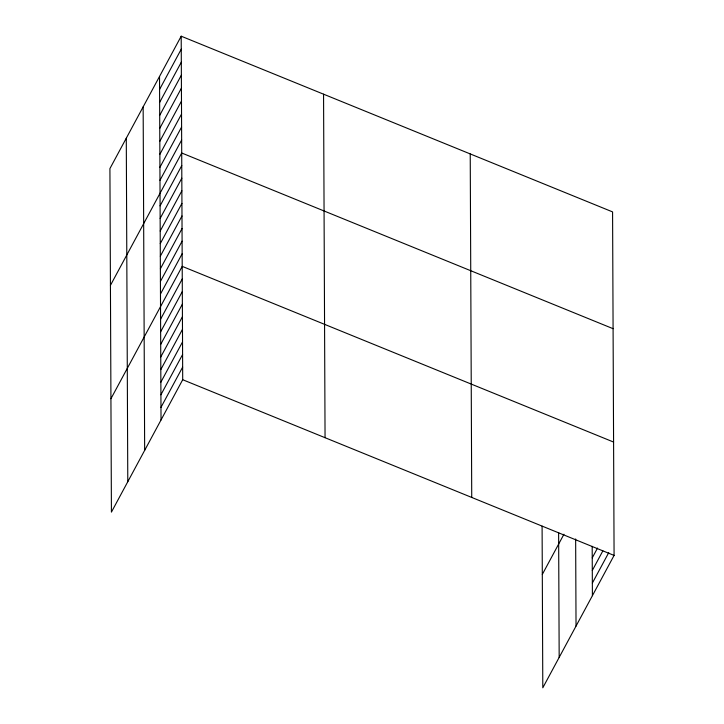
<?xml version="1.0" encoding="UTF-8"?>
<svg xmlns="http://www.w3.org/2000/svg" width="724" height="724" viewBox="0 0 724 724"><rect width="100%" height="100%" fill="white"/><g stroke="black" fill="none" stroke-linecap="round" stroke-linejoin="round"><path stroke-width="1.09" d="M181.199 36.2L109.921 168.583L111.424 512.103L182.701 379.72L181.199 36.2L612.576 211.897L614.079 555.417L542.801 687.8L542.095 526.158M159.579 89.441L181.253 49.178M159.633 102.419L181.317 62.155M159.687 115.397L181.371 75.133M159.751 128.374L181.425 88.111M159.805 141.352L181.489 101.089M159.859 154.33L181.543 114.066M159.913 167.307L181.597 127.044M159.977 180.285L181.652 140.022M110.428 285.383L181.715 152.999L613.092 328.687M160.085 205.851L181.769 165.588M160.14 218.449L181.824 178.185M160.194 231.047L181.878 190.783M160.248 243.644L181.932 203.381M160.303 256.242L181.986 215.978M160.366 268.83L182.041 228.567M160.42 281.428L182.095 241.164M160.475 294.025L182.149 253.762M110.926 398.743L182.204 266.36L613.59 442.056M160.583 319.221L182.258 278.948M160.638 331.809L182.321 291.546M160.692 344.407L182.376 304.143M160.746 357.004L182.43 316.741M160.8 369.602L182.484 329.339M160.855 382.191L182.538 341.927M160.909 394.788L182.593 354.525M160.963 407.386L182.647 367.122M542.303 574.44L563.942 534.249M592.241 557.887L597.526 548.068M592.295 570.485L602.866 550.846M592.35 583.082L608.739 552.638M182.701 379.72L614.079 555.417M592.187 546.339L592.404 595.68M575.652 538.955L576.033 626.079M558.62 532.493L559.172 657.401M470.229 153.913L471.731 497.433M323.556 94.183L325.058 437.694M159.524 76.463L161.027 419.983M143.153 106.862L144.655 450.382M126.284 138.184L127.786 481.704"/></g></svg>
